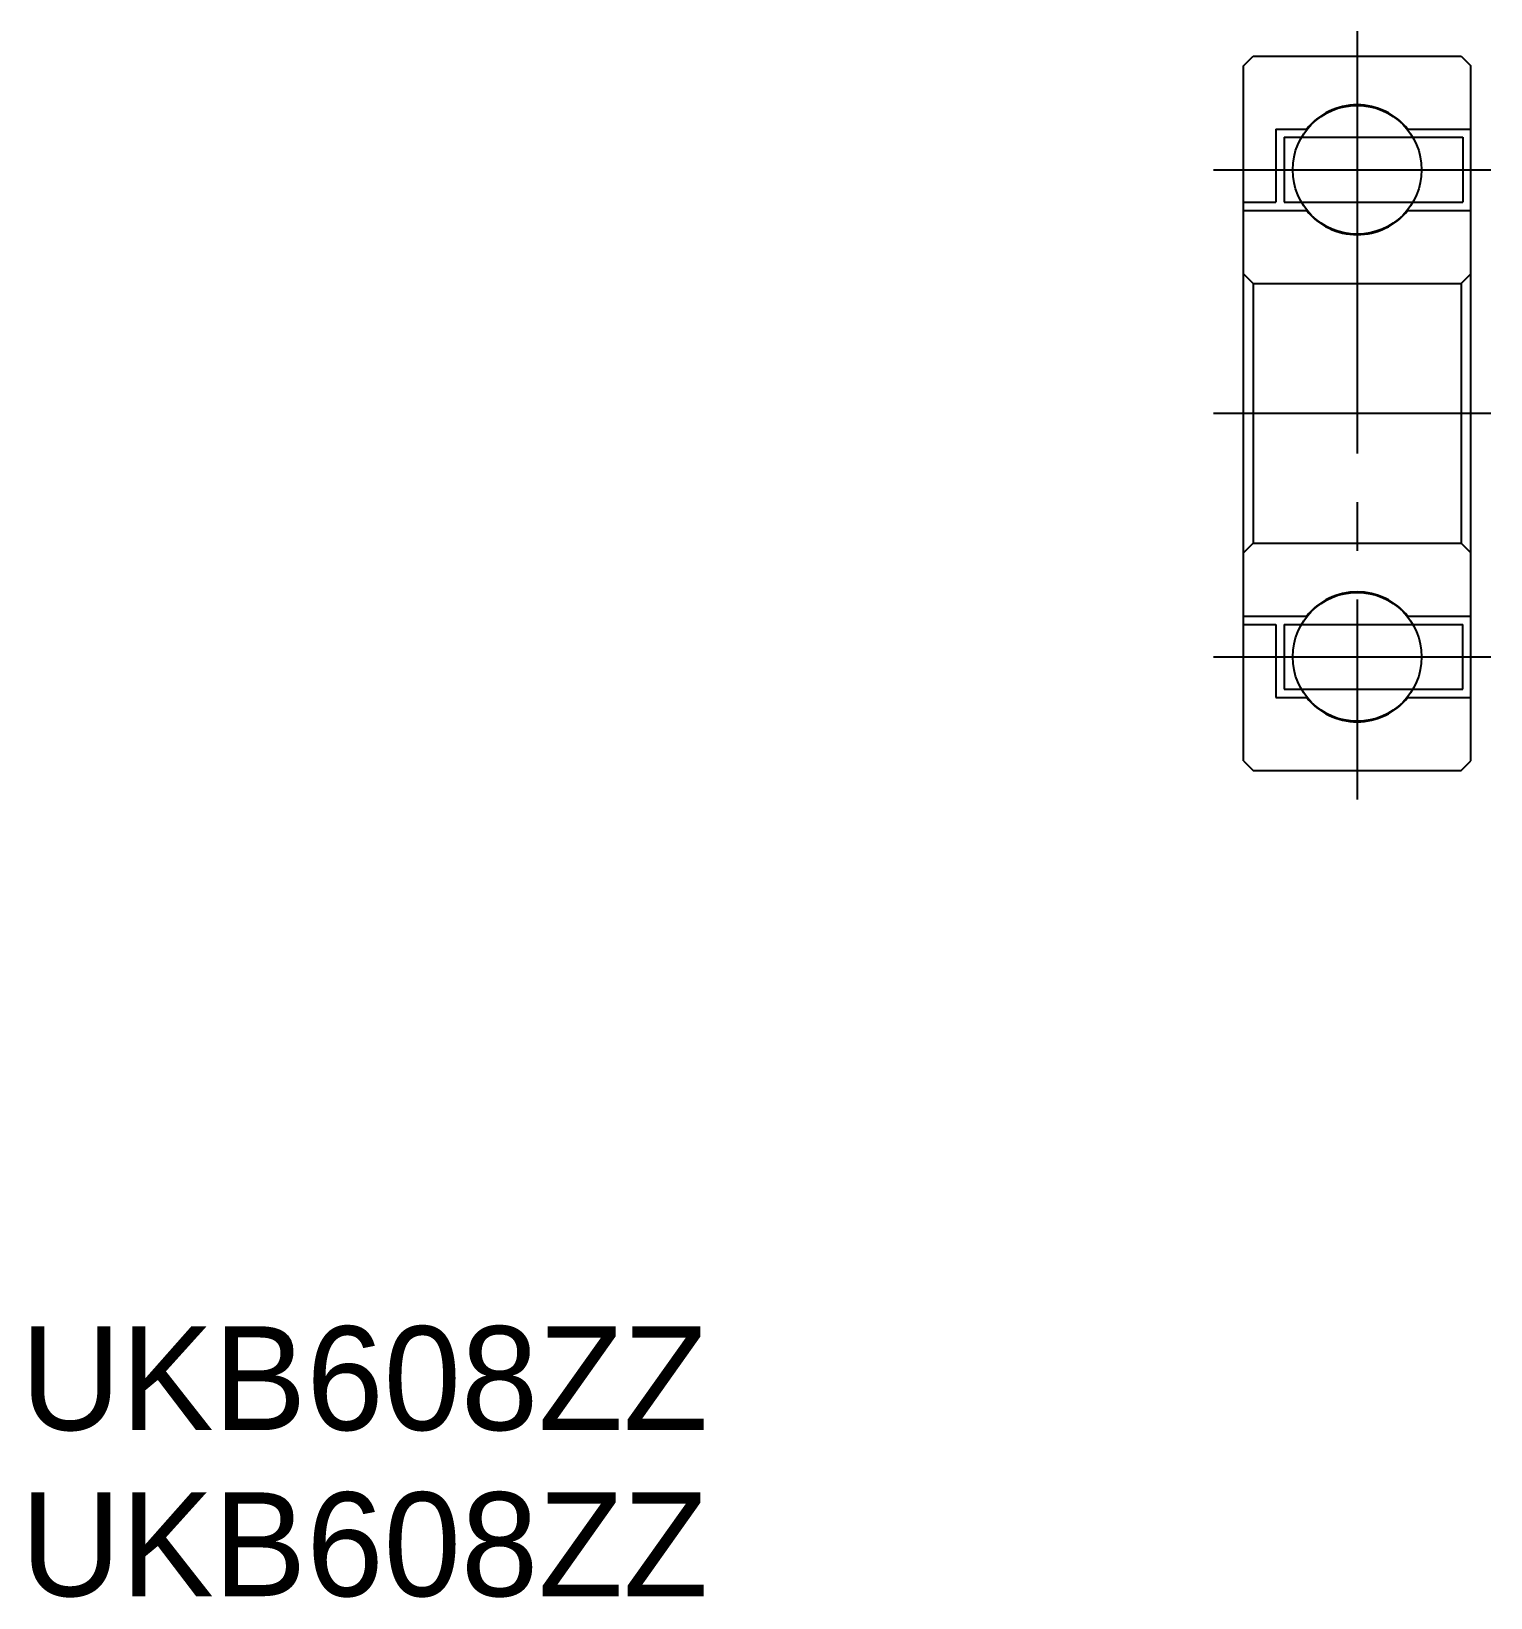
# Model space of a CAD drawing. Extents: x -50.1 to -5.1, y -9.7 to 38.5.
import ezdxf

# ---------------------------------------------------------------- set-up
doc = ezdxf.new("R2010")
doc.units = 0
doc.linetypes.add('CENTER', pattern=[17.5, 13, -1.5, 1.5, -1.5])
doc.layers.get('0').update_dxf_attribs({"linetype": 'CONTINUOUS'})
doc.layers.add('CENTER', color=1, linetype='CENTER')

msp = doc.modelspace()

# ---------------------------------------------------------------- linework, layer by layer
at = {"color": 7, "linetype": 'CONTINUOUS'}
for p, q in [((-12.736, 37.469), (-12.436, 37.769)), ((-12.436, 37.769), (-6.036, 37.769)), ((-6.036, 37.769), (-5.736, 37.469)), ((-12.736, 16.069), (-12.736, 37.469)), ((-5.736, 16.069), (-5.736, 37.469)), ((-11.736, 35.519), (-11.736, 33.269)), ((-11.736, 35.519), (-10.798, 35.519)), ((-11.486, 35.269), (-11.486, 33.269)), ((-11.486, 35.269), (-5.986, 35.269)), ((-7.675, 35.519), (-5.736, 35.519)), ((-5.986, 35.269), (-5.986, 33.269)), ((-12.736, 33.269), (-11.736, 33.269)), ((-12.736, 33.019), (-10.798, 33.019)), ((-11.486, 33.269), (-5.986, 33.269)), ((-7.675, 33.019), (-5.736, 33.019)), ((-12.736, 31.069), (-12.436, 30.769)), ((-5.736, 31.069), (-6.036, 30.769)), ((-12.436, 30.769), (-6.036, 30.769)), ((-12.436, 30.769), (-12.436, 22.769)), ((-6.036, 30.769), (-6.036, 22.769)), ((-12.436, 22.769), (-12.736, 22.469)), ((-12.436, 22.769), (-6.036, 22.769)), ((-6.036, 22.769), (-5.736, 22.469)), ((-12.736, 20.519), (-10.798, 20.519)), ((-12.736, 20.269), (-11.736, 20.269)), ((-11.736, 20.269), (-11.736, 18.019)), ((-11.486, 20.269), (-11.486, 18.269)), ((-11.486, 20.269), (-5.986, 20.269)), ((-7.675, 20.519), (-5.736, 20.519)), ((-5.986, 18.269), (-5.986, 20.269)), ((-11.736, 18.019), (-10.798, 18.019)), ((-11.486, 18.269), (-5.986, 18.269)), ((-7.675, 18.019), (-5.736, 18.019)), ((-12.736, 16.069), (-12.436, 15.769)), ((-6.036, 15.769), (-5.736, 16.069)), ((-12.436, 15.769), (-6.036, 15.769))]:
    msp.add_line(p, q, dxfattribs=at)
for centre in [(-9.236, 34.269), (-9.236, 19.269)]:
    msp.add_circle(centre, 1.984, dxfattribs=at)
for centre, start, end in [((-9.236, 34.269), 38.6822, 141.3178), ((-9.236, 34.269), 218.6822, 321.3178), ((-9.236, 19.269), 38.6822, 141.3178), ((-9.236, 19.269), 218.6822, 321.3178)]:
    msp.add_arc(centre, 2, start, end, dxfattribs=at)
at = {"layer": 'CENTER', "color": 1, "linetype": 'CENTER'}
for p, q in [((-9.236, 38.533), (-9.236, 14.875)), ((-13.657, 34.269), (-5.124, 34.269)), ((-13.657, 26.769), (-5.124, 26.769)), ((-13.657, 19.269), (-5.124, 19.269))]:
    msp.add_line(p, q, dxfattribs=at)

# ---------------------------------------------------------------- texts
at = {"color": 0, "linetype": 'BYBLOCK'}
for p in [(-50.389, -4.545), (-50.389, -9.66)]:
    msp.add_text('UKB608ZZ', height=3.2, dxfattribs=at).set_placement(p)

doc.saveas('drawing.dxf')
